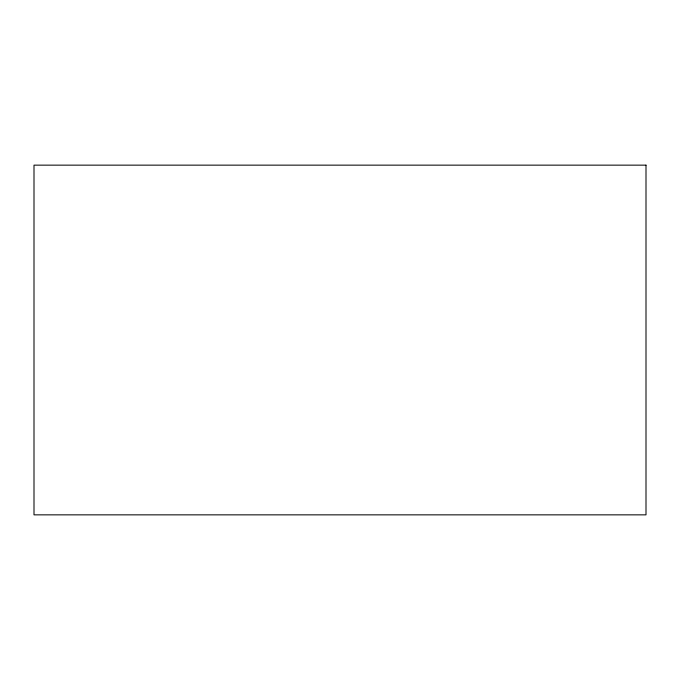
<?xml version="1.0" encoding="UTF-8"?>
<svg xmlns="http://www.w3.org/2000/svg" width="680" height="680" viewBox="0 0 680 680"><rect width="100%" height="100%" fill="white"/><g stroke="black" fill="none" stroke-linecap="round" stroke-linejoin="round"><path stroke-width="1.02" d="M646 165.146L34 165.146L34 514.854L646 514.854L646 165.146"/></g></svg>
